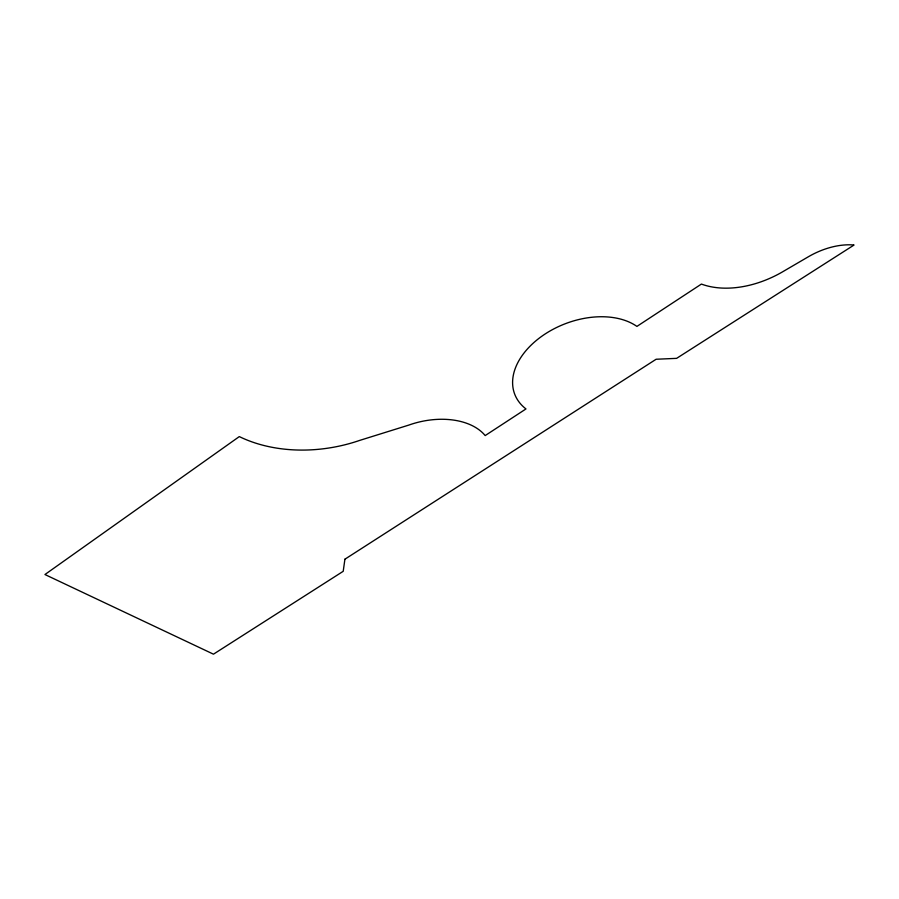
<?xml version="1.0" encoding="UTF-8"?>
<svg xmlns="http://www.w3.org/2000/svg" width="899" height="899" viewBox="0 0 899 899"><rect width="100%" height="100%" fill="white"/><g stroke="black" fill="none" stroke-linecap="round" stroke-linejoin="round"><path stroke-width="1.35" d="M344.913 559.2L343.216 571.303L213.468 654.18L44.95 574.528L239.314 436.588A126.613 89.462 -10.8 0 0 359.701 440.398L408.764 425.103A65.11 41.601 -14.6 0 1 485.179 435.577L525.971 408.933A72.313 47.613 -21.1 0 1 540.187 337.428A72.313 47.613 -21.1 0 1 636.919 326.404L701.411 284.073A86.877 58.064 -29.9 0 0 781.759 272.307L807.538 257.249A58.907 36.353 -29.1 0 1 854.05 245.022L676.621 358.353L656.124 359.252L344.913 559.2"/></g></svg>
